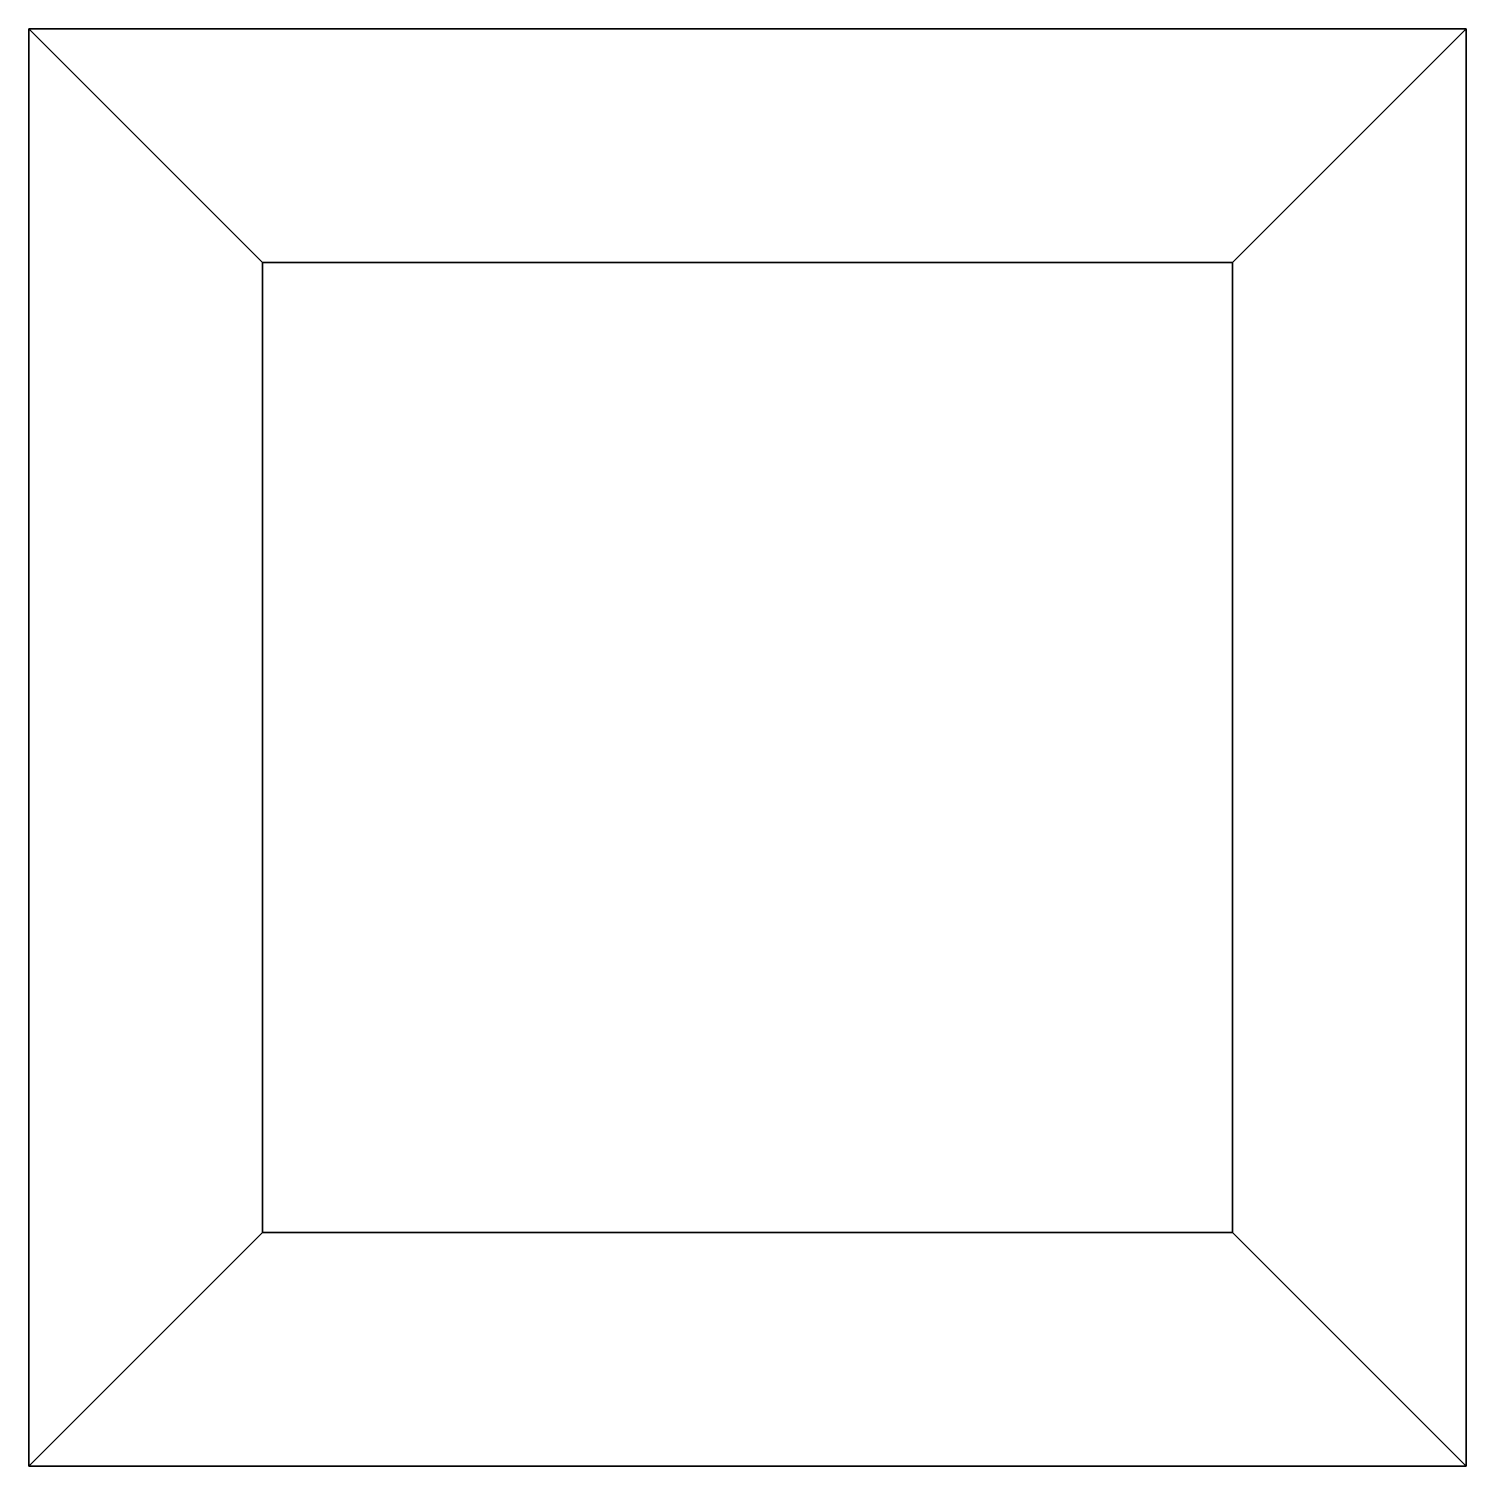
# Model space of a CAD drawing. Header units: millimetres. Extents: x 0 to 400, y -400 to 0.
import ezdxf

# ---------------------------------------------------------------- set-up
doc = ezdxf.new("R2010")
doc.units = ezdxf.units.MM
doc.layers.add('Layer1', color=10, linetype='Continuous')

msp = doc.modelspace()

# ---------------------------------------------------------------- linework, layer by layer
at = {"layer": 'Layer1'}
for p, q in [((0, 0, 25), (400, 0, 25)), ((0, -400, 25), (0, 0, 25)), ((0, -65, 25), (0, 0, 25)), ((0, 0, 25), (65, 0, 25)), ((0, -400, 25), (0, 0, 25)), ((335, 0, 25), (400, 0, 25)), ((400, 0, 25), (335, -65, 25)), ((400, -400, 25), (400, 0, 25)), ((400, 0, 25), (400, -65, 25)), ((400, 0, 25), (400, -400, 25)), ((400, 0, 25), (400, 0)), ((65, -65, 25), (0, 0, 25)), ((0, 0, 25), (0, 0)), ((335, -65, 25), (65, -65, 25)), ((65, -65, 25), (65, -335, 25)), ((65, -65, 25), (65, -65, 19)), ((65, -335, 19), (65, -65, 19)), ((65, -65, 19), (335, -65, 19)), ((335, -335, 25), (335, -65, 25)), ((335, -65, 25), (335, -65, 19)), ((335, -65, 19), (335, -335, 19)), ((0, -400, 25), (0, -335, 25)), ((0, -400, 25), (65, -335, 25)), ((65, -335, 25), (335, -335, 25)), ((65, -335, 25), (65, -335, 19)), ((335, -335, 19), (65, -335, 19)), ((400, -400, 25), (335, -335, 25)), ((335, -335, 25), (335, -335, 19)), ((0, -400, 25), (400, -400, 25)), ((400, -400, 25), (0, -400, 25)), ((65, -400, 25), (0, -400, 25)), ((0, -400, 25), (0, -400)), ((400, -400, 25), (335, -400, 25)), ((400, -400, 25), (400, -400))]:
    msp.add_line(p, q, dxfattribs=at)
for points in [[(65, -335, 25), (0, -400, 25), (0, 0, 25), (65, -65, 25)], [(65, -65, 25), (0, 0, 25), (400, 0, 25), (335, -65, 25)], [(65, -65, 25), (0, 0, 25), (400, 0, 25), (335, -65, 25)], [(400, -400), (400, 0), (0, 0), (0, -400)], [(0, 0), (0, 0, 25), (0, -400, 25), (0, -400)], [(400, 0), (400, 0, 25), (0, 0, 25), (0, 0)], [(335, -65, 25), (400, 0, 25), (400, -400, 25), (335, -335, 25)], [(335, -65, 25), (400, 0, 25), (400, -400, 25), (335, -335, 25)], [(400, -400), (400, -400, 25), (400, 0, 25), (400, 0)], [(65, -335, 19), (65, -335, 25), (65, -65, 25), (65, -65, 19)], [(65, -65, 19), (65, -65, 25), (335, -65, 25), (335, -65, 19)], [(335, -65, 19), (335, -335, 19), (65, -335, 19), (65, -65, 19)], [(335, -65, 19), (335, -65, 25), (335, -335, 25), (335, -335, 19)], [(335, -335, 25), (400, -400, 25), (0, -400, 25), (65, -335, 25)], [(335, -335, 25), (400, -400, 25), (0, -400, 25), (65, -335, 25)], [(335, -335, 19), (335, -335, 25), (65, -335, 25), (65, -335, 19)], [(400, -400), (0, -400), (0, -400, 25), (400, -400, 25)]]:
    msp.add_3dface(points, dxfattribs=at)

doc.saveas('drawing.dxf')
